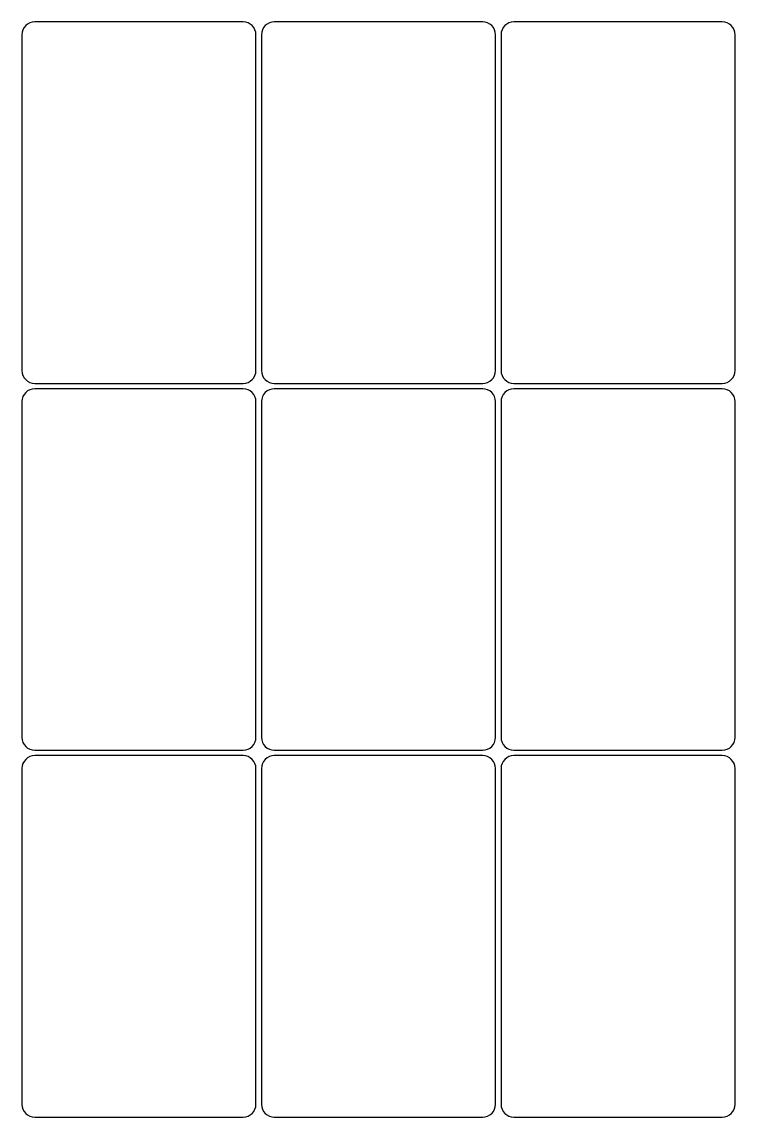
# Model space of a CAD drawing. Header units: millimetres. Extents: x 21 to 189, y -277 to -20.
import ezdxf

# ---------------------------------------------------------------- set-up
doc = ezdxf.new("R2010")
doc.units = ezdxf.units.MM

msp = doc.modelspace()

# ---------------------------------------------------------------- linework, layer by layer
for points in [[(73.17, -104.73, 0.414214), (76.17, -101.73), (76.17, -22.73, 0.414214), (73.17, -19.73), (24.17, -19.73, 0.414214), (21.17, -22.73), (21.17, -101.73, 0.414214), (24.17, -104.73)], [(129.47, -104.73, 0.414214), (132.47, -101.73), (132.47, -22.73, 0.414214), (129.47, -19.73), (80.47, -19.73, 0.414214), (77.47, -22.73), (77.47, -101.73, 0.414214), (80.47, -104.73)], [(185.77, -104.73, 0.414214), (188.77, -101.73), (188.77, -22.73, 0.414214), (185.77, -19.73), (136.77, -19.73, 0.414214), (133.77, -22.73), (133.77, -101.73, 0.414214), (136.77, -104.73)], [(73.17, -191, 0.414214), (76.17, -188), (76.17, -109, 0.414214), (73.17, -106), (24.17, -106, 0.414214), (21.17, -109), (21.17, -188, 0.414214), (24.17, -191)], [(129.47, -191, 0.414214), (132.47, -188), (132.47, -109, 0.414214), (129.47, -106), (80.47, -106, 0.414214), (77.47, -109), (77.47, -188, 0.414214), (80.47, -191)], [(185.77, -191, 0.414214), (188.77, -188), (188.77, -109, 0.414214), (185.77, -106), (136.77, -106, 0.414214), (133.77, -109), (133.77, -188, 0.414214), (136.77, -191)], [(73.17, -277.28, 0.414214), (76.17, -274.28), (76.17, -195.28, 0.414214), (73.17, -192.28), (24.17, -192.28, 0.414214), (21.17, -195.28), (21.17, -274.28, 0.414214), (24.17, -277.28)], [(129.47, -277.28, 0.414214), (132.47, -274.28), (132.47, -195.28, 0.414214), (129.47, -192.28), (80.47, -192.28, 0.414214), (77.47, -195.28), (77.47, -274.28, 0.414214), (80.47, -277.28)], [(185.77, -277.28, 0.414214), (188.77, -274.28), (188.77, -195.28, 0.414214), (185.77, -192.28), (136.77, -192.28, 0.414214), (133.77, -195.28), (133.77, -274.28, 0.414214), (136.77, -277.28)]]:
    msp.add_lwpolyline(points, format="xyb", close=True)

doc.saveas('drawing.dxf')
